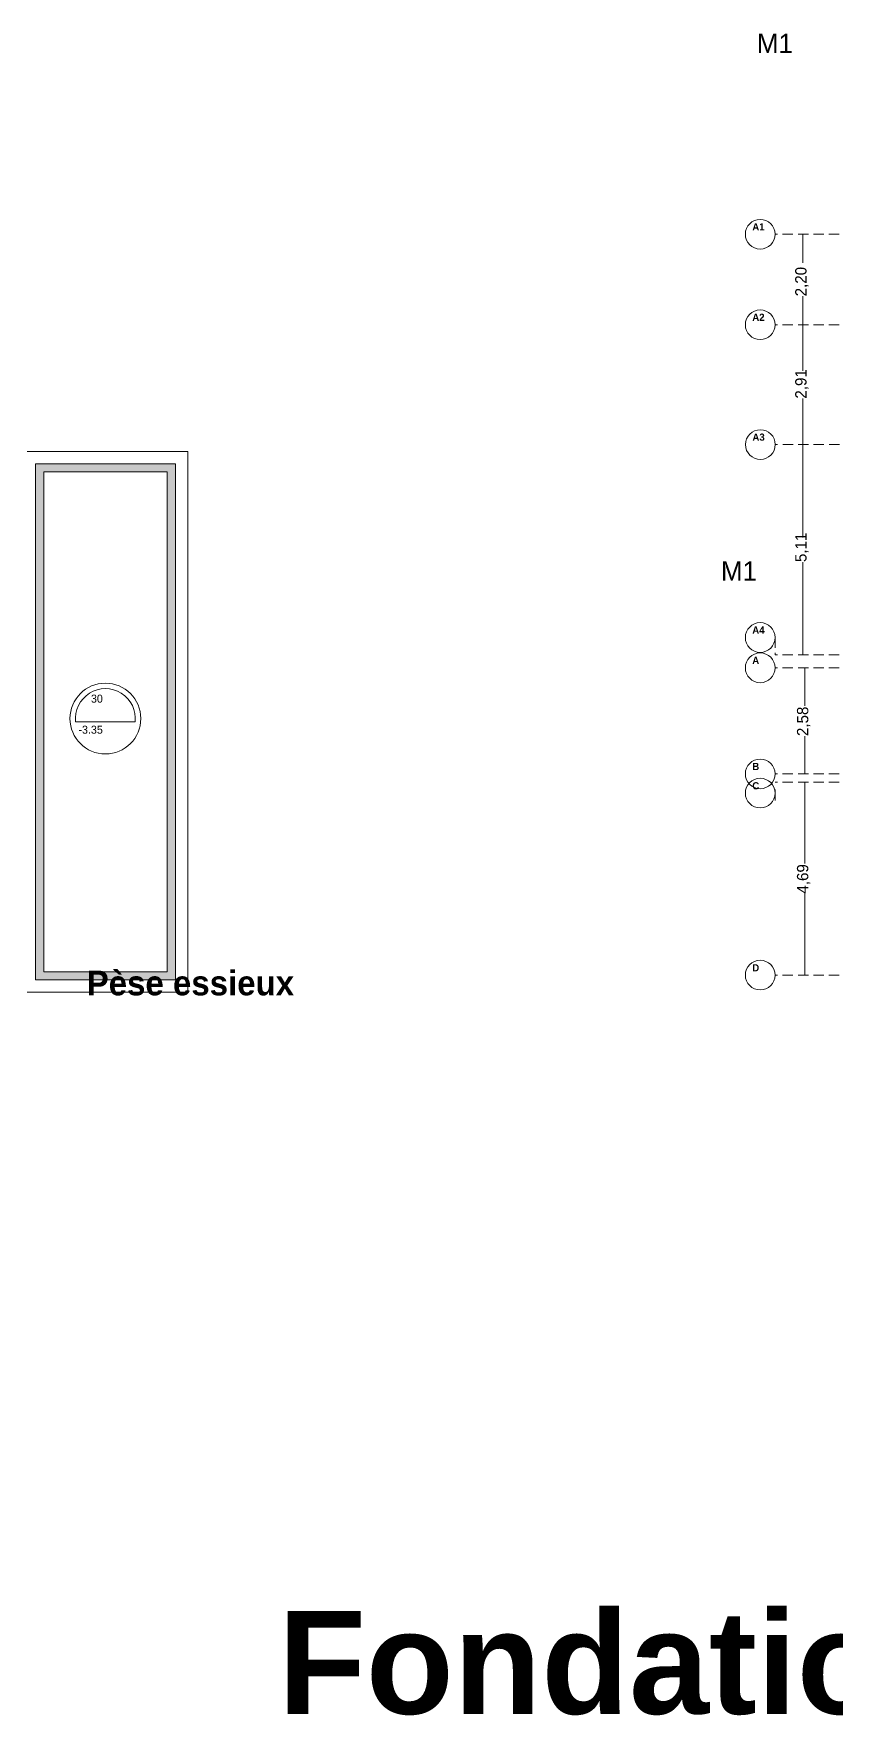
# Model space of a CAD drawing. Header units: millimetres. Extents: x 365175 to 2667127, y -330297 to -162108.
# Drawn here: x 417325 to 436835, y -279024 to -238138 of the extents above; entities that cross this region are included whole.
import ezdxf

# ---------------------------------------------------------------- set-up
doc = ezdxf.new("R2010")
doc.units = ezdxf.units.MM
doc.header["$MEASUREMENT"] = 0
doc.linetypes.add('DASHED2', pattern=[375, 250, -125])
doc.layers.add('Cotations - 1_100', color=7, linetype='Continuous')
doc.layers.add('Nouveau_0', color=7, linetype='Continuous')
doc.styles.add('STYLE_GENERE_1', font='')
doc.styles.add('STYLE_GENERE_3', font='')
doc.styles.add('STYLE_GENERE_5', font='')
doc.styles.add('STYLE_GENERE_6', font='')
doc.styles.get('STYLE_GENERE_1').set_extended_font_data('Tempus Sans ITC')
doc.styles.get('STYLE_GENERE_3').set_extended_font_data('Tempus Sans ITC', bold=True)
doc.styles.get('STYLE_GENERE_5').set_extended_font_data('Agency FB', bold=True)
doc.styles.get('STYLE_GENERE_6').set_extended_font_data('Arial', bold=True)
doc.dimstyles.new('STYLE_GENERE__1', dxfattribs={"dimtxt": 275, "dimasz": 0.010748, "dimexe": 0.18, "dimexo": 1000000.0, "dimgap": 0, "dimtad": 0, "dimlfac": 0.001, "dimzin": 0, "dimdsep": 46, "dimtxsty": 'STYLE_GENERE_1', "dimblk": 'ARROWHEAD_6', "dimblk1": 'ARROWHEAD_6', "dimblk2": 'ARROWHEAD_6', "dimcen": 0.09, "dimse1": 1, "dimse2": 1, "dimclrd": 7, "dimclre": 7, "dimclrt": 7, "dimazin": 0, "dimtfac": 1, "dimtdec": 4, "dimtmove": 0, "dimatfit": 3, "dimfxl": 0, "dimtolj": 1, "dimtzin": 0, "dimarcsym": 0})

# ---------------------------------------------------------------- blocks, each defined once
blk = doc.blocks.new('*D1')
at = {"layer": 'Nouveau_0', "color": 7, "linetype": 'Continuous', "lineweight": 5}
for p, q in [((436067, -254476), (436067, -253556)), ((436067, -253556), (436067, -253556)), ((436067, -253556), (436067, -253556)), ((436067, -256136), (436067, -255215)), ((436067, -256136), (436067, -256136)), ((436067, -256136), (436067, -256136))]:
    blk.add_line(p, q, dxfattribs=at)
at = {"layer": 'Nouveau_0', "color": 7, "lineweight": 5, "insert": (436204, -255215), "char_height": 275, "attachment_point": 7, "rotation": 90, "style": 'STYLE_GENERE_1'}
blk.add_mtext('\\A1;{\\pql;\\fTempus Sans ITC|b0|i0|c0|p82;2,58}', dxfattribs=at)
blk = doc.blocks.new('ARROWHEAD_6')
at = {"color": 0, "linetype": 'Continuous', "lineweight": 0}
for p, q in [((0, 0), (-1, 0)), ((-0.5, -0.5), (0.5, 0.5))]:
    blk.add_line(p, q, dxfattribs=at)
blk = doc.blocks.new('*D3')
at = {"layer": 'Nouveau_0', "color": 7, "linetype": 'Continuous', "lineweight": 5}
for p, q in [((436067, -258317), (436067, -256336)), ((436067, -256336), (436067, -256336)), ((436067, -256336), (436067, -256336)), ((436067, -261026), (436067, -259045)), ((436067, -261026), (436067, -261026)), ((436067, -261026), (436067, -261026))]:
    blk.add_line(p, q, dxfattribs=at)
at = {"layer": 'Nouveau_0', "color": 7, "lineweight": 5, "insert": (436204, -259045), "char_height": 275, "attachment_point": 7, "rotation": 90, "style": 'STYLE_GENERE_1'}
blk.add_mtext('\\A1;{\\pql;\\fTempus Sans ITC|b0|i0|c0|p82;4,69}', dxfattribs=at)
blk = doc.blocks.new('*D74')
at = {"layer": 'Nouveau_0', "color": 7, "linetype": 'Continuous', "lineweight": 5}
for p, q in [((436024, -250385), (436024, -248129)), ((436024, -248129), (436024, -248129)), ((436024, -253242), (436024, -250985)), ((436024, -253242), (436024, -253242)), ((436024, -253242), (436024, -253242))]:
    blk.add_line(p, q, dxfattribs=at)
at = {"layer": 'Nouveau_0', "color": 7, "lineweight": 5, "insert": (436161, -250985), "char_height": 275, "attachment_point": 7, "rotation": 90, "style": 'STYLE_GENERE_1'}
blk.add_mtext('\\A1;{\\pql;\\fTempus Sans ITC|b0|i0|c0|p82;5,11}', dxfattribs=at)
blk = doc.blocks.new('*D75')
at = {"layer": 'Nouveau_0', "color": 7, "linetype": 'Continuous', "lineweight": 5}
for p, q in [((436024, -246334), (436024, -245216)), ((436024, -245216), (436024, -245216)), ((436024, -248129), (436024, -247011)), ((436024, -248129), (436024, -248129))]:
    blk.add_line(p, q, dxfattribs=at)
at = {"layer": 'Nouveau_0', "color": 7, "lineweight": 5, "insert": (436161, -247011), "char_height": 275, "attachment_point": 7, "rotation": 90, "style": 'STYLE_GENERE_1'}
blk.add_mtext('\\A1;{\\pql;\\fTempus Sans ITC|b0|i0|c0|p82;2,91}', dxfattribs=at)
blk = doc.blocks.new('*D76')
at = {"layer": 'Nouveau_0', "color": 7, "linetype": 'Continuous', "lineweight": 5}
for p, q in [((436024, -243708), (436024, -243016)), ((436024, -243016), (436024, -243016)), ((436024, -243016), (436024, -243016)), ((436024, -245216), (436024, -244524)), ((436024, -245216), (436024, -245216))]:
    blk.add_line(p, q, dxfattribs=at)
at = {"layer": 'Nouveau_0', "color": 7, "lineweight": 5, "insert": (436161, -244524), "char_height": 275, "attachment_point": 7, "rotation": 90, "style": 'STYLE_GENERE_1'}
blk.add_mtext('\\A1;{\\pql;\\fTempus Sans ITC|b0|i0|c0|p82;2,20}', dxfattribs=at)

msp = doc.modelspace()

# ---------------------------------------------------------------- hatches: boundary and pattern name
at = {"layer": 'Nouveau_0', "linetype": 'Continuous', "lineweight": 5, "true_color": 0x007c06}
h = msp.add_hatch(color=96, dxfattribs=at)
h.paths.add_polyline_path([(417369.053, -261144.82), (420769.053, -261144.82), (420769.053, -248594.82), (417369.053, -248594.82)])
h.paths.add_polyline_path([(417569.053, -248794.82), (420569.053, -248794.82), (420569.053, -260944.82), (417569.053, -260944.82)], flags=0)

# ---------------------------------------------------------------- linework, layer by layer
at = {"layer": 'Nouveau_0', "color": 7, "linetype": 'DASHED2', "lineweight": 20}
for points in [[(464655.079, -243015.571), (435345.898, -243015.571)], [(464655.079, -245215.571), (435345.898, -245215.571)], [(464658.369, -248128.893), (435349.187, -248128.893)], [(435346.087, -252818.973), (435346.087, -253241.922)], [(464655.268, -253241.922), (435346.087, -253241.922)], [(464655.079, -253555.571), (435345.898, -253555.571)], [(464655.079, -256135.571), (435345.898, -256135.571)], [(464655.079, -256335.567), (435345.898, -256335.567)], [(464655.08, -261025.571), (435345.898, -261025.571)]]:
    msp.add_lwpolyline(points, dxfattribs=at)
at = {"layer": 'Nouveau_0', "color": 7, "linetype": 'Continuous', "lineweight": 20}
for points in [[(417069.053, -248294.82), (417069.053, -261444.82), (421069.053, -261444.82), (421069.053, -248294.82)], [(417369.053, -248594.82), (417369.053, -261144.82), (420769.053, -261144.82), (420769.053, -248594.82)], [(417569.053, -248794.82), (417569.053, -260944.82), (420569.053, -260944.82), (420569.053, -248794.82)]]:
    msp.add_lwpolyline(points, close=True, dxfattribs=at)
for points in [[(418346.285, -254869.82), (419791.82, -254869.82)], [(435345.898, -256515.567), (435345.898, -256781.607)]]:
    msp.add_lwpolyline(points, dxfattribs=at)
for centre, radius in [((434984.509, -243015.571), 361.389), ((434984.509, -245215.571), 361.389), ((434987.798, -248128.893), 361.389), ((434984.697, -252818.973), 361.389), ((434984.509, -253555.571), 361.389), ((419069.053, -254789.292), 860.327), ((434984.509, -256135.571), 361.389), ((434984.509, -256601.607), 361.389), ((434984.509, -261025.571), 361.389)]:
    msp.add_circle(centre, radius, dxfattribs=at)
msp.add_arc((419069.053, -254789.292), 727.24, 353.6425332, 186.3574668, dxfattribs=at)

# ---------------------------------------------------------------- texts
at = {"layer": 'Cotations - 1_100', "color": 7, "linetype": 'Continuous', "lineweight": 5, "insert": (423267.282, -276488.067), "char_height": 2500, "attachment_point": 1, "style": 'STYLE_GENERE_6'}
msp.add_mtext('\\A1;{\\pql;\\fArial|b1|i0|c0|p38;Fondation}', dxfattribs=at)
at = {"layer": 'Nouveau_0', "color": 7, "linetype": 'Continuous', "lineweight": 5, "attachment_point": 1}
for s, insert, char_height, style in [('\\A1;{\\pql;\\fTempus Sans ITC|b0|i0|c0|p82;M1}', (434902.515, -238137.583), 472.97405, 'STYLE_GENERE_1'), ('\\A1;{\\pql;\\fTempus Sans ITC|b1|i0|c0|p82;A1}', (434791.84, -242747.636), 175, 'STYLE_GENERE_3'), ('\\A1;{\\pql;\\fTempus Sans ITC|b1|i0|c0|p82;A2}', (434791.84, -244946.386), 175, 'STYLE_GENERE_3'), ('\\A1;{\\pql;\\fTempus Sans ITC|b1|i0|c0|p82;A3}', (434795.13, -247859.708), 175, 'STYLE_GENERE_3'), ('\\A1;{\\pql;\\fTempus Sans ITC|b0|i0|c0|p82;M1}', (434029.248, -250964.563), 472.97405, 'STYLE_GENERE_1'), ('\\A1;{\\pql;\\fTempus Sans ITC|b1|i0|c0|p82;A4}', (434792.029, -252549.787), 175, 'STYLE_GENERE_3'), ('\\A1;{\\pql;\\fTempus Sans ITC|b1|i0|c0|p82;A}', (434791.84, -253286.385), 175, 'STYLE_GENERE_3'), ('\\A1;{\\pql;\\fTempus Sans ITC|b0|i0|c0|p82;30}', (418718.037, -254207.779), 194.54563, 'STYLE_GENERE_1'), ('\\A1;{\\pql;\\fTempus Sans ITC|b0|i0|c0|p82;-3.35}', (418413.509, -254962.743), 194.54563, 'STYLE_GENERE_1'), ('\\A1;{\\pql;\\fTempus Sans ITC|b1|i0|c0|p82;B}', (434791.84, -255866.767), 175, 'STYLE_GENERE_3'), ('\\A1;{\\pql;\\fTempus Sans ITC|b1|i0|c0|p82;C}', (434791.84, -256336.494), 175, 'STYLE_GENERE_3'), ('\\A1;{\\pql;\\fTempus Sans ITC|b1|i0|c0|p82;D}', (434791.84, -260761.349), 175, 'STYLE_GENERE_3'), ('\\A1;{\\pql;\\fAgency FB|b1|i0|c0|p34;Pèse essieux}', (418614.276, -260919.146), 600, 'STYLE_GENERE_5')]:
    msp.add_mtext(s, dxfattribs=dict(at, insert=insert, char_height=char_height, style=style))

# ---------------------------------------------------------------- dimensions: what is measured, and where the dimension line sits
at = {"layer": 'Nouveau_0', "color": 7, "linetype": 'Continuous', "lineweight": 5}
for base, p1, p2, picture, middle in [((436023.594, -243015.571), (440059.886, -245215.571), (444808.136, -243015.571), '*D76', (436023.594, -244166.395)), ((436023.594, -245215.571), (437925.998, -248128.893), (440059.886, -245215.571), '*D75', (436023.594, -246653.724)), ((436023.594, -248128.893), (437939.714, -253241.922), (437925.998, -248128.893), '*D74', (436023.594, -250628.231)), ((436066.688, -253555.571), (435345.898, -256135.571), (435345.898, -253555.571), '*D1', (436066.688, -254857.729)), ((436066.688, -256335.567), (436832.827, -261025.571), (436832.827, -256335.567), '*D3', (436066.688, -258687.393))]:
    dim = msp.add_linear_dim(base=base, p1=p1, p2=p2, angle=90, dimstyle='STYLE_GENERE__1', dxfattribs=at)
    dim.commit()
    dim.dimension.update_dxf_attribs({"geometry": picture, "text_midpoint": middle, "dimtype": 160, "text_rotation": 90})

doc.saveas('drawing.dxf')
